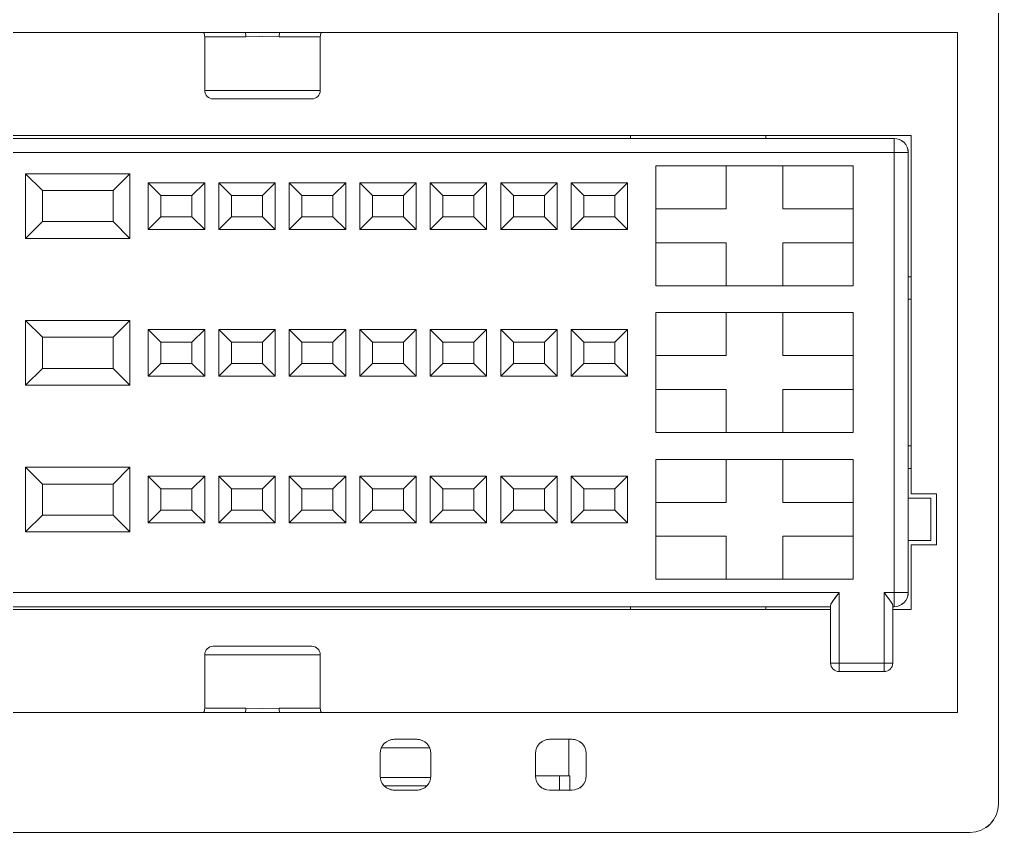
# Model space of a CAD drawing. Header units: inches. Extents: x 47316 to 59086, y 3141 to 11743.
# Drawn here: x 50653.23 to 50687.94, y 8606.37 to 8635.19 of the extents above; entities that cross this region are included whole.
import ezdxf

# ---------------------------------------------------------------- set-up
doc = ezdxf.new("R2010")
doc.units = ezdxf.units.IN
doc.header["$MEASUREMENT"] = 0

msp = doc.modelspace()

# ---------------------------------------------------------------- linework, layer by layer
at = {"color": 0, "lineweight": 13}
for p, q in [((50687.945, 8637.972), (50687.945, 8607.372)), ((50687.945, 8637.972), (50687.945, 8607.372)), ((50686.495, 8634.722), (50634.095, 8634.722)), ((50634.095, 8634.722), (50686.495, 8634.722)), ((50686.495, 8634.722), (50686.495, 8610.622)), ((50686.495, 8610.622), (50686.495, 8634.722)), ((50686.495, 8634.722), (50686.495, 8610.622)), ((50661.845, 8634.581), (50661.253, 8634.572)), ((50661.253, 8634.572), (50661.723, 8634.58)), ((50661.723, 8634.58), (50662.436, 8634.572)), ((50662.436, 8634.572), (50661.845, 8634.581)), ((50684.845, 8631.072), (50635.745, 8631.072)), ((50635.745, 8631.072), (50684.845, 8631.072)), ((50636.345, 8630.972), (50684.245, 8630.972)), ((50636.345, 8630.972), (50684.245, 8630.972)), ((50674.895, 8630.972), (50645.695, 8630.972)), ((50684.245, 8630.472), (50636.345, 8630.472)), ((50684.245, 8630.472), (50636.345, 8630.472)), ((50636.345, 8614.872), (50682.295, 8614.872)), ((50636.345, 8614.872), (50682.295, 8614.872)), ((50682.295, 8614.872), (50682.067, 8614.566)), ((50682.171, 8614.711), (50682.295, 8614.872)), ((50683.895, 8614.872), (50684.051, 8614.667)), ((50684.087, 8614.618), (50683.895, 8614.872)), ((50682.006, 8614.459), (50681.995, 8614.414)), ((50682.001, 8614.446), (50682.038, 8614.521)), ((50682.067, 8614.566), (50682.006, 8614.459)), ((50682.038, 8614.521), (50682.171, 8614.711)), ((50684.051, 8614.667), (50684.122, 8614.567)), ((50684.151, 8614.521), (50684.087, 8614.618)), ((50684.122, 8614.567), (50684.183, 8614.459)), ((50684.188, 8614.446), (50684.151, 8614.521)), ((50684.183, 8614.459), (50684.195, 8614.414)), ((50681.995, 8614.272), (50635.745, 8614.272)), ((50635.745, 8614.272), (50681.995, 8614.272)), ((50681.995, 8614.372), (50636.345, 8614.372)), ((50681.995, 8614.372), (50636.345, 8614.372)), ((50674.895, 8614.272), (50645.695, 8614.272)), ((50681.995, 8614.414), (50682.001, 8614.446)), ((50684.195, 8614.414), (50684.188, 8614.446)), ((50661.253, 8610.772), (50661.845, 8610.764)), ((50661.846, 8610.764), (50661.253, 8610.772)), ((50661.845, 8610.764), (50662.436, 8610.772)), ((50662.436, 8610.772), (50661.846, 8610.764)), ((50634.095, 8610.622), (50686.495, 8610.622)), ((50686.495, 8610.622), (50634.095, 8610.622)), ((50686.495, 8610.622), (50634.095, 8610.622)), ((50686.945, 8606.372), (50633.645, 8606.372)), ((50686.945, 8606.372), (50633.645, 8606.372))]:
    msp.add_line(p, q, dxfattribs=at)
at = {"color": 0, "lineweight": 13, "ltscale": 0.036459}
for p, q in [((50659.795, 8634.572), (50661.253, 8634.572)), ((50661.253, 8634.572), (50659.795, 8634.572)), ((50661.253, 8610.772), (50659.795, 8610.772)), ((50659.795, 8610.772), (50661.253, 8610.772))]:
    msp.add_line(p, q, dxfattribs=at)
at = {"color": 0, "lineweight": 13, "ltscale": 0.0475}
for p, q in [((50659.795, 8632.672), (50659.795, 8634.572)), ((50659.795, 8634.572), (50659.795, 8632.672)), ((50663.895, 8634.572), (50663.895, 8632.672)), ((50663.895, 8632.672), (50663.895, 8634.572)), ((50659.795, 8610.772), (50659.795, 8612.672)), ((50659.795, 8612.672), (50659.795, 8610.772)), ((50663.895, 8612.672), (50663.895, 8610.772)), ((50663.895, 8610.772), (50663.895, 8612.672))]:
    msp.add_line(p, q, dxfattribs=at)
at = {"color": 0, "lineweight": 13, "ltscale": 0.036458}
for p, q in [((50662.436, 8634.572), (50663.895, 8634.572)), ((50663.895, 8634.572), (50662.436, 8634.572)), ((50663.895, 8610.772), (50662.436, 8610.772)), ((50662.436, 8610.772), (50663.895, 8610.772))]:
    msp.add_line(p, q, dxfattribs=at)
at = {"color": 0, "lineweight": 13, "ltscale": 0.102499}
for p, q in [((50659.795, 8632.672), (50663.895, 8632.672)), ((50659.795, 8632.672), (50663.895, 8632.672)), ((50663.895, 8612.672), (50659.795, 8612.672)), ((50663.895, 8612.672), (50659.795, 8612.672))]:
    msp.add_line(p, q, dxfattribs=at)
at = {"color": 0, "lineweight": 13, "ltscale": 0.0875}
for p, q in [((50663.595, 8632.372), (50660.095, 8632.372)), ((50663.595, 8632.372), (50660.095, 8632.372)), ((50660.095, 8612.972), (50663.595, 8612.972)), ((50663.595, 8612.972), (50660.095, 8612.972)), ((50663.595, 8612.972), (50660.095, 8612.972))]:
    msp.add_line(p, q, dxfattribs=at)
at = {"color": 0, "lineweight": 13, "ltscale": 0.0025}
for p, q in [((50674.895, 8630.972), (50674.895, 8631.072)), ((50674.895, 8631.072), (50674.895, 8630.972)), ((50674.895, 8630.972), (50674.895, 8631.072)), ((50679.695, 8630.972), (50679.695, 8631.072)), ((50679.695, 8631.072), (50679.695, 8630.972)), ((50674.895, 8614.372), (50674.895, 8614.272)), ((50674.895, 8614.272), (50674.895, 8614.372)), ((50674.895, 8614.272), (50674.895, 8614.372)), ((50679.695, 8614.272), (50679.695, 8614.372)), ((50679.695, 8614.372), (50679.695, 8614.272))]:
    msp.add_line(p, q, dxfattribs=at)
at = {"color": 0, "lineweight": 13, "ltscale": 0.120001}
for p, q in [((50679.695, 8630.972), (50674.895, 8630.972)), ((50679.695, 8614.272), (50674.895, 8614.272))]:
    msp.add_line(p, q, dxfattribs=at)
at = {"color": 0, "lineweight": 13, "ltscale": 0.11375}
msp.add_line((50684.245, 8630.972), (50679.695, 8630.972), dxfattribs=at)
at = {"color": 0, "lineweight": 13, "ltscale": 0.0125}
for p, q in [((50684.245, 8630.472), (50684.245, 8630.972)), ((50684.245, 8630.472), (50684.245, 8630.972)), ((50684.745, 8630.472), (50684.245, 8630.472)), ((50684.745, 8630.472), (50684.245, 8630.472)), ((50684.245, 8614.872), (50684.745, 8614.872)), ((50684.245, 8614.372), (50684.245, 8614.872)), ((50684.245, 8614.372), (50684.245, 8614.872)), ((50684.245, 8614.872), (50684.745, 8614.872)), ((50672.376, 8607.872), (50672.376, 8608.372)), ((50672.74, 8607.872), (50672.74, 8608.372))]:
    msp.add_line(p, q, dxfattribs=at)
at = {"color": 0, "lineweight": 13, "ltscale": 0.125}
msp.add_line((50684.845, 8631.072), (50684.845, 8626.072), dxfattribs=at)
at = {"color": 0, "lineweight": 13, "ltscale": 0.3175}
for p, q in [((50684.845, 8631.072), (50684.845, 8618.372)), ((50684.845, 8618.372), (50684.845, 8631.072))]:
    msp.add_line(p, q, dxfattribs=at)
at = {"color": 0, "lineweight": 13, "ltscale": 0.389999}
for p, q in [((50684.245, 8614.872), (50684.245, 8630.472)), ((50684.245, 8614.872), (50684.245, 8630.472)), ((50684.745, 8630.472), (50684.745, 8614.872)), ((50684.745, 8630.472), (50684.745, 8614.872))]:
    msp.add_line(p, q, dxfattribs=at)
at = {"color": 0, "lineweight": 13, "ltscale": 0.0575}
for p, q in [((50653.445, 8627.422), (50653.445, 8629.722)), ((50653.445, 8629.722), (50653.445, 8627.422)), ((50657.145, 8629.722), (50657.145, 8627.422)), ((50657.145, 8627.422), (50657.145, 8629.722)), ((50653.445, 8622.222), (50653.445, 8624.522)), ((50653.445, 8624.522), (50653.445, 8622.222)), ((50657.145, 8624.522), (50657.145, 8622.222)), ((50657.145, 8622.222), (50657.145, 8624.522)), ((50653.445, 8617.022), (50653.445, 8619.322)), ((50653.445, 8619.322), (50653.445, 8617.022)), ((50657.145, 8619.322), (50657.145, 8617.022)), ((50657.145, 8617.022), (50657.145, 8619.322)), ((50684.845, 8616.572), (50684.845, 8614.272)), ((50684.845, 8616.572), (50684.845, 8614.272)), ((50684.845, 8614.272), (50684.845, 8616.572)), ((50681.995, 8614.272), (50679.695, 8614.272))]:
    msp.add_line(p, q, dxfattribs=at)
at = {"color": 0, "lineweight": 13, "ltscale": 0.092499}
for p, q in [((50653.445, 8629.722), (50657.145, 8629.722)), ((50657.145, 8629.722), (50653.445, 8629.722)), ((50657.145, 8627.422), (50653.445, 8627.422)), ((50653.445, 8627.422), (50657.145, 8627.422)), ((50653.445, 8624.522), (50657.145, 8624.522)), ((50657.145, 8624.522), (50653.445, 8624.522)), ((50657.145, 8622.222), (50653.445, 8622.222)), ((50653.445, 8622.222), (50657.145, 8622.222)), ((50653.445, 8619.322), (50657.145, 8619.322)), ((50657.145, 8619.322), (50653.445, 8619.322)), ((50657.145, 8617.022), (50653.445, 8617.022)), ((50653.445, 8617.022), (50657.145, 8617.022))]:
    msp.add_line(p, q, dxfattribs=at)
at = {"color": 0, "lineweight": 13, "ltscale": 0.021212}
for p, q in [((50654.045, 8629.122), (50653.445, 8629.722)), ((50653.445, 8629.722), (50654.045, 8629.122)), ((50656.545, 8629.122), (50657.145, 8629.722)), ((50657.145, 8629.722), (50656.545, 8629.122))]:
    msp.add_line(p, q, dxfattribs=at)
at = {"color": 0, "lineweight": 13, "ltscale": 0.10625}
for p, q in [((50675.795, 8625.747), (50675.795, 8629.997)), ((50675.795, 8625.747), (50675.795, 8629.997)), ((50682.795, 8629.997), (50682.795, 8625.747)), ((50682.795, 8629.997), (50682.795, 8625.747)), ((50675.795, 8620.547), (50675.795, 8624.797)), ((50675.795, 8620.547), (50675.795, 8624.797)), ((50682.795, 8624.797), (50682.795, 8620.547)), ((50682.795, 8624.797), (50682.795, 8620.547)), ((50675.795, 8615.347), (50675.795, 8619.597)), ((50675.795, 8615.347), (50675.795, 8619.597)), ((50682.795, 8619.597), (50682.795, 8615.347)), ((50682.795, 8619.597), (50682.795, 8615.347))]:
    msp.add_line(p, q, dxfattribs=at)
at = {"color": 0, "lineweight": 13, "ltscale": 0.0625}
for p, q in [((50675.795, 8629.997), (50678.295, 8629.997)), ((50678.295, 8629.997), (50675.795, 8629.997)), ((50680.295, 8629.997), (50682.795, 8629.997)), ((50682.795, 8629.997), (50680.295, 8629.997)), ((50654.045, 8629.122), (50656.545, 8629.122)), ((50654.045, 8629.122), (50656.545, 8629.122)), ((50675.795, 8628.472), (50678.295, 8628.472)), ((50675.795, 8628.472), (50678.295, 8628.472)), ((50680.295, 8628.472), (50682.795, 8628.472)), ((50680.295, 8628.472), (50682.795, 8628.472)), ((50656.545, 8628.022), (50654.045, 8628.022)), ((50656.545, 8628.022), (50654.045, 8628.022)), ((50654.045, 8628.022), (50656.545, 8628.022)), ((50678.295, 8627.272), (50675.795, 8627.272)), ((50675.795, 8627.272), (50678.295, 8627.272)), ((50678.295, 8627.272), (50675.795, 8627.272)), ((50682.795, 8627.272), (50680.295, 8627.272)), ((50682.795, 8627.272), (50680.295, 8627.272)), ((50680.295, 8627.272), (50682.795, 8627.272)), ((50678.295, 8625.747), (50675.795, 8625.747)), ((50675.795, 8625.747), (50678.295, 8625.747)), ((50682.795, 8625.747), (50680.295, 8625.747)), ((50680.295, 8625.747), (50682.795, 8625.747)), ((50675.795, 8624.797), (50678.295, 8624.797)), ((50678.295, 8624.797), (50675.795, 8624.797)), ((50680.295, 8624.797), (50682.795, 8624.797)), ((50682.795, 8624.797), (50680.295, 8624.797)), ((50654.045, 8623.922), (50656.545, 8623.922)), ((50654.045, 8623.922), (50656.545, 8623.922)), ((50675.795, 8623.272), (50678.295, 8623.272)), ((50675.795, 8623.272), (50678.295, 8623.272)), ((50680.295, 8623.272), (50682.795, 8623.272)), ((50680.295, 8623.272), (50682.795, 8623.272)), ((50656.545, 8622.822), (50654.045, 8622.822)), ((50656.545, 8622.822), (50654.045, 8622.822)), ((50654.045, 8622.822), (50656.545, 8622.822)), ((50678.295, 8622.072), (50675.795, 8622.072)), ((50675.795, 8622.072), (50678.295, 8622.072)), ((50678.295, 8622.072), (50675.795, 8622.072)), ((50682.795, 8622.072), (50680.295, 8622.072)), ((50682.795, 8622.072), (50680.295, 8622.072)), ((50680.295, 8622.072), (50682.795, 8622.072)), ((50678.295, 8620.547), (50675.795, 8620.547)), ((50675.795, 8620.547), (50678.295, 8620.547)), ((50682.795, 8620.547), (50680.295, 8620.547)), ((50680.295, 8620.547), (50682.795, 8620.547)), ((50675.795, 8619.597), (50678.295, 8619.597)), ((50678.295, 8619.597), (50675.795, 8619.597)), ((50680.295, 8619.597), (50682.795, 8619.597)), ((50682.795, 8619.597), (50680.295, 8619.597)), ((50654.045, 8618.722), (50656.545, 8618.722)), ((50654.045, 8618.722), (50656.545, 8618.722)), ((50675.795, 8618.072), (50678.295, 8618.072)), ((50675.795, 8618.072), (50678.295, 8618.072)), ((50680.295, 8618.072), (50682.795, 8618.072)), ((50680.295, 8618.072), (50682.795, 8618.072)), ((50656.545, 8617.622), (50654.045, 8617.622)), ((50656.545, 8617.622), (50654.045, 8617.622)), ((50654.045, 8617.622), (50656.545, 8617.622)), ((50678.295, 8616.872), (50675.795, 8616.872)), ((50678.295, 8616.872), (50675.795, 8616.872)), ((50675.795, 8616.872), (50678.295, 8616.872)), ((50682.795, 8616.872), (50680.295, 8616.872)), ((50680.295, 8616.872), (50682.795, 8616.872)), ((50682.795, 8616.872), (50680.295, 8616.872)), ((50678.295, 8615.347), (50675.795, 8615.347)), ((50675.795, 8615.347), (50678.295, 8615.347)), ((50682.795, 8615.347), (50680.295, 8615.347)), ((50680.295, 8615.347), (50682.795, 8615.347)), ((50682.295, 8614.872), (50682.295, 8612.372)), ((50682.295, 8614.872), (50682.295, 8612.372)), ((50683.895, 8612.372), (50683.895, 8614.872)), ((50683.895, 8612.372), (50683.895, 8614.872))]:
    msp.add_line(p, q, dxfattribs=at)
at = {"color": 0, "lineweight": 13, "ltscale": 0.05}
for p, q in [((50678.295, 8629.997), (50680.295, 8629.997)), ((50678.295, 8629.997), (50680.295, 8629.997)), ((50657.795, 8629.397), (50659.795, 8629.397)), ((50659.795, 8629.397), (50657.795, 8629.397)), ((50660.295, 8629.397), (50662.295, 8629.397)), ((50662.295, 8629.397), (50660.295, 8629.397)), ((50662.795, 8629.397), (50664.795, 8629.397)), ((50664.795, 8629.397), (50662.795, 8629.397)), ((50665.295, 8629.397), (50667.295, 8629.397)), ((50667.295, 8629.397), (50665.295, 8629.397)), ((50667.795, 8629.397), (50669.795, 8629.397)), ((50669.795, 8629.397), (50667.795, 8629.397)), ((50670.295, 8629.397), (50672.295, 8629.397)), ((50672.295, 8629.397), (50670.295, 8629.397)), ((50672.795, 8629.397), (50674.795, 8629.397)), ((50674.795, 8629.397), (50672.795, 8629.397)), ((50659.795, 8627.747), (50657.795, 8627.747)), ((50657.795, 8627.747), (50659.795, 8627.747)), ((50662.295, 8627.747), (50660.295, 8627.747)), ((50660.295, 8627.747), (50662.295, 8627.747)), ((50664.795, 8627.747), (50662.795, 8627.747)), ((50662.795, 8627.747), (50664.795, 8627.747)), ((50667.295, 8627.747), (50665.295, 8627.747)), ((50665.295, 8627.747), (50667.295, 8627.747)), ((50669.795, 8627.747), (50667.795, 8627.747)), ((50667.795, 8627.747), (50669.795, 8627.747)), ((50672.295, 8627.747), (50670.295, 8627.747)), ((50670.295, 8627.747), (50672.295, 8627.747)), ((50674.795, 8627.747), (50672.795, 8627.747)), ((50672.795, 8627.747), (50674.795, 8627.747)), ((50680.295, 8625.747), (50678.295, 8625.747)), ((50680.295, 8625.747), (50678.295, 8625.747)), ((50678.295, 8625.747), (50680.295, 8625.747)), ((50678.295, 8624.797), (50680.295, 8624.797)), ((50678.295, 8624.797), (50680.295, 8624.797)), ((50657.795, 8624.197), (50659.795, 8624.197)), ((50659.795, 8624.197), (50657.795, 8624.197)), ((50660.295, 8624.197), (50662.295, 8624.197)), ((50662.295, 8624.197), (50660.295, 8624.197)), ((50662.795, 8624.197), (50664.795, 8624.197)), ((50664.795, 8624.197), (50662.795, 8624.197)), ((50665.295, 8624.197), (50667.295, 8624.197)), ((50667.295, 8624.197), (50665.295, 8624.197)), ((50667.795, 8624.197), (50669.795, 8624.197)), ((50669.795, 8624.197), (50667.795, 8624.197)), ((50670.295, 8624.197), (50672.295, 8624.197)), ((50672.295, 8624.197), (50670.295, 8624.197)), ((50672.795, 8624.197), (50674.795, 8624.197)), ((50674.795, 8624.197), (50672.795, 8624.197)), ((50659.795, 8622.547), (50657.795, 8622.547)), ((50657.795, 8622.547), (50659.795, 8622.547)), ((50662.295, 8622.547), (50660.295, 8622.547)), ((50660.295, 8622.547), (50662.295, 8622.547)), ((50664.795, 8622.547), (50662.795, 8622.547)), ((50662.795, 8622.547), (50664.795, 8622.547)), ((50667.295, 8622.547), (50665.295, 8622.547)), ((50665.295, 8622.547), (50667.295, 8622.547)), ((50669.795, 8622.547), (50667.795, 8622.547)), ((50667.795, 8622.547), (50669.795, 8622.547)), ((50672.295, 8622.547), (50670.295, 8622.547)), ((50670.295, 8622.547), (50672.295, 8622.547)), ((50674.795, 8622.547), (50672.795, 8622.547)), ((50672.795, 8622.547), (50674.795, 8622.547)), ((50680.295, 8620.547), (50678.295, 8620.547)), ((50680.295, 8620.547), (50678.295, 8620.547)), ((50678.295, 8620.547), (50680.295, 8620.547)), ((50678.295, 8619.597), (50680.295, 8619.597)), ((50678.295, 8619.597), (50680.295, 8619.597)), ((50657.795, 8618.997), (50659.795, 8618.997)), ((50659.795, 8618.997), (50657.795, 8618.997)), ((50660.295, 8618.997), (50662.295, 8618.997)), ((50662.295, 8618.997), (50660.295, 8618.997)), ((50662.795, 8618.997), (50664.795, 8618.997)), ((50664.795, 8618.997), (50662.795, 8618.997)), ((50665.295, 8618.997), (50667.295, 8618.997)), ((50667.295, 8618.997), (50665.295, 8618.997)), ((50667.795, 8618.997), (50669.795, 8618.997)), ((50669.795, 8618.997), (50667.795, 8618.997)), ((50670.295, 8618.997), (50672.295, 8618.997)), ((50672.295, 8618.997), (50670.295, 8618.997)), ((50672.795, 8618.997), (50674.795, 8618.997)), ((50674.795, 8618.997), (50672.795, 8618.997)), ((50659.795, 8617.347), (50657.795, 8617.347)), ((50657.795, 8617.347), (50659.795, 8617.347)), ((50662.295, 8617.347), (50660.295, 8617.347)), ((50660.295, 8617.347), (50662.295, 8617.347)), ((50664.795, 8617.347), (50662.795, 8617.347)), ((50662.795, 8617.347), (50664.795, 8617.347)), ((50667.295, 8617.347), (50665.295, 8617.347)), ((50665.295, 8617.347), (50667.295, 8617.347)), ((50669.795, 8617.347), (50667.795, 8617.347)), ((50667.795, 8617.347), (50669.795, 8617.347)), ((50672.295, 8617.347), (50670.295, 8617.347)), ((50670.295, 8617.347), (50672.295, 8617.347)), ((50674.795, 8617.347), (50672.795, 8617.347)), ((50672.795, 8617.347), (50674.795, 8617.347)), ((50680.295, 8615.347), (50678.295, 8615.347)), ((50680.295, 8615.347), (50678.295, 8615.347)), ((50678.295, 8615.347), (50680.295, 8615.347)), ((50681.995, 8614.372), (50681.995, 8612.372))]:
    msp.add_line(p, q, dxfattribs=at)
at = {"color": 0, "lineweight": 13, "ltscale": 0.038126}
for p, q in [((50678.295, 8628.472), (50678.295, 8629.997)), ((50678.295, 8628.472), (50678.295, 8629.997)), ((50680.295, 8629.997), (50680.295, 8628.472)), ((50680.295, 8629.997), (50680.295, 8628.472)), ((50680.295, 8628.472), (50680.295, 8629.997)), ((50682.795, 8628.472), (50682.795, 8629.997)), ((50678.295, 8615.347), (50678.295, 8616.872)), ((50678.295, 8615.347), (50678.295, 8616.872)), ((50680.295, 8616.872), (50680.295, 8615.347)), ((50680.295, 8616.872), (50680.295, 8615.347)), ((50680.295, 8615.347), (50680.295, 8616.872)), ((50682.795, 8615.347), (50682.795, 8616.872))]:
    msp.add_line(p, q, dxfattribs=at)
at = {"color": 0, "lineweight": 13, "ltscale": 0.04125}
for p, q in [((50657.795, 8627.747), (50657.795, 8629.397)), ((50657.795, 8629.397), (50657.795, 8627.747)), ((50659.795, 8629.397), (50659.795, 8627.747)), ((50659.795, 8627.747), (50659.795, 8629.397)), ((50660.295, 8627.747), (50660.295, 8629.397)), ((50660.295, 8629.397), (50660.295, 8627.747)), ((50662.295, 8629.397), (50662.295, 8627.747)), ((50662.295, 8627.747), (50662.295, 8629.397)), ((50662.795, 8627.747), (50662.795, 8629.397)), ((50662.795, 8629.397), (50662.795, 8627.747)), ((50664.795, 8629.397), (50664.795, 8627.747)), ((50664.795, 8627.747), (50664.795, 8629.397)), ((50665.295, 8627.747), (50665.295, 8629.397)), ((50665.295, 8629.397), (50665.295, 8627.747)), ((50667.295, 8629.397), (50667.295, 8627.747)), ((50667.295, 8627.747), (50667.295, 8629.397)), ((50667.795, 8627.747), (50667.795, 8629.397)), ((50667.795, 8629.397), (50667.795, 8627.747)), ((50669.795, 8629.397), (50669.795, 8627.747)), ((50669.795, 8627.747), (50669.795, 8629.397)), ((50670.295, 8627.747), (50670.295, 8629.397)), ((50670.295, 8629.397), (50670.295, 8627.747)), ((50672.295, 8629.397), (50672.295, 8627.747)), ((50672.295, 8627.747), (50672.295, 8629.397)), ((50672.795, 8627.747), (50672.795, 8629.397)), ((50672.795, 8629.397), (50672.795, 8627.747)), ((50674.795, 8629.397), (50674.795, 8627.747)), ((50674.795, 8627.747), (50674.795, 8629.397)), ((50657.795, 8622.547), (50657.795, 8624.197)), ((50657.795, 8624.197), (50657.795, 8622.547)), ((50659.795, 8624.197), (50659.795, 8622.547)), ((50659.795, 8622.547), (50659.795, 8624.197)), ((50660.295, 8622.547), (50660.295, 8624.197)), ((50660.295, 8624.197), (50660.295, 8622.547)), ((50662.295, 8624.197), (50662.295, 8622.547)), ((50662.295, 8622.547), (50662.295, 8624.197)), ((50662.795, 8622.547), (50662.795, 8624.197)), ((50662.795, 8624.197), (50662.795, 8622.547)), ((50664.795, 8624.197), (50664.795, 8622.547)), ((50664.795, 8622.547), (50664.795, 8624.197)), ((50665.295, 8622.547), (50665.295, 8624.197)), ((50665.295, 8624.197), (50665.295, 8622.547)), ((50667.295, 8624.197), (50667.295, 8622.547)), ((50667.295, 8622.547), (50667.295, 8624.197)), ((50667.795, 8622.547), (50667.795, 8624.197)), ((50667.795, 8624.197), (50667.795, 8622.547)), ((50669.795, 8624.197), (50669.795, 8622.547)), ((50669.795, 8622.547), (50669.795, 8624.197)), ((50670.295, 8622.547), (50670.295, 8624.197)), ((50670.295, 8624.197), (50670.295, 8622.547)), ((50672.295, 8624.197), (50672.295, 8622.547)), ((50672.295, 8622.547), (50672.295, 8624.197)), ((50672.795, 8622.547), (50672.795, 8624.197)), ((50672.795, 8624.197), (50672.795, 8622.547)), ((50674.795, 8624.197), (50674.795, 8622.547)), ((50674.795, 8622.547), (50674.795, 8624.197))]:
    msp.add_line(p, q, dxfattribs=at)
at = {"color": 0, "lineweight": 13, "ltscale": 0.01591}
for p, q in [((50657.795, 8629.397), (50658.245, 8628.947)), ((50658.245, 8628.947), (50657.795, 8629.397)), ((50659.345, 8628.947), (50659.795, 8629.397)), ((50659.795, 8629.397), (50659.345, 8628.947)), ((50660.295, 8629.397), (50660.745, 8628.947)), ((50660.745, 8628.947), (50660.295, 8629.397)), ((50661.845, 8628.947), (50662.295, 8629.397)), ((50662.295, 8629.397), (50661.845, 8628.947)), ((50662.795, 8629.397), (50663.245, 8628.947)), ((50663.245, 8628.947), (50662.795, 8629.397)), ((50664.345, 8628.947), (50664.795, 8629.397)), ((50664.795, 8629.397), (50664.345, 8628.947)), ((50665.295, 8629.397), (50665.745, 8628.947)), ((50665.745, 8628.947), (50665.295, 8629.397)), ((50666.845, 8628.947), (50667.295, 8629.397)), ((50667.295, 8629.397), (50666.845, 8628.947)), ((50667.795, 8629.397), (50668.245, 8628.947)), ((50668.245, 8628.947), (50667.795, 8629.397)), ((50669.345, 8628.947), (50669.795, 8629.397)), ((50669.795, 8629.397), (50669.345, 8628.947)), ((50670.295, 8629.397), (50670.745, 8628.947)), ((50670.745, 8628.947), (50670.295, 8629.397)), ((50671.845, 8628.947), (50672.295, 8629.397)), ((50672.295, 8629.397), (50671.845, 8628.947)), ((50672.795, 8629.397), (50673.245, 8628.947)), ((50673.245, 8628.947), (50672.795, 8629.397)), ((50674.345, 8628.947), (50674.795, 8629.397)), ((50674.795, 8629.397), (50674.345, 8628.947)), ((50658.245, 8628.197), (50657.795, 8627.747)), ((50657.795, 8627.747), (50658.245, 8628.197)), ((50659.345, 8628.197), (50659.795, 8627.747)), ((50659.795, 8627.747), (50659.345, 8628.197)), ((50660.745, 8628.197), (50660.295, 8627.747)), ((50660.295, 8627.747), (50660.745, 8628.197)), ((50661.845, 8628.197), (50662.295, 8627.747)), ((50662.295, 8627.747), (50661.845, 8628.197)), ((50663.245, 8628.197), (50662.795, 8627.747)), ((50662.795, 8627.747), (50663.245, 8628.197)), ((50664.345, 8628.197), (50664.795, 8627.747)), ((50664.795, 8627.747), (50664.345, 8628.197)), ((50665.745, 8628.197), (50665.295, 8627.747)), ((50665.295, 8627.747), (50665.745, 8628.197)), ((50666.845, 8628.197), (50667.295, 8627.747)), ((50667.295, 8627.747), (50666.845, 8628.197)), ((50668.245, 8628.197), (50667.795, 8627.747)), ((50667.795, 8627.747), (50668.245, 8628.197)), ((50669.345, 8628.197), (50669.795, 8627.747)), ((50669.795, 8627.747), (50669.345, 8628.197)), ((50670.745, 8628.197), (50670.295, 8627.747)), ((50670.295, 8627.747), (50670.745, 8628.197)), ((50671.845, 8628.197), (50672.295, 8627.747)), ((50672.295, 8627.747), (50671.845, 8628.197)), ((50673.245, 8628.197), (50672.795, 8627.747)), ((50672.795, 8627.747), (50673.245, 8628.197)), ((50674.345, 8628.197), (50674.795, 8627.747)), ((50674.795, 8627.747), (50674.345, 8628.197)), ((50657.795, 8624.197), (50658.245, 8623.747)), ((50658.245, 8623.747), (50657.795, 8624.197)), ((50659.345, 8623.747), (50659.795, 8624.197)), ((50659.795, 8624.197), (50659.345, 8623.747)), ((50660.295, 8624.197), (50660.745, 8623.747)), ((50660.745, 8623.747), (50660.295, 8624.197)), ((50661.845, 8623.747), (50662.295, 8624.197)), ((50662.295, 8624.197), (50661.845, 8623.747)), ((50662.795, 8624.197), (50663.245, 8623.747)), ((50663.245, 8623.747), (50662.795, 8624.197)), ((50664.345, 8623.747), (50664.795, 8624.197)), ((50664.795, 8624.197), (50664.345, 8623.747)), ((50665.295, 8624.197), (50665.745, 8623.747)), ((50665.745, 8623.747), (50665.295, 8624.197)), ((50666.845, 8623.747), (50667.295, 8624.197)), ((50667.295, 8624.197), (50666.845, 8623.747)), ((50667.795, 8624.197), (50668.245, 8623.747)), ((50668.245, 8623.747), (50667.795, 8624.197)), ((50669.345, 8623.747), (50669.795, 8624.197)), ((50669.795, 8624.197), (50669.345, 8623.747)), ((50670.295, 8624.197), (50670.745, 8623.747)), ((50670.745, 8623.747), (50670.295, 8624.197)), ((50671.845, 8623.747), (50672.295, 8624.197)), ((50672.295, 8624.197), (50671.845, 8623.747)), ((50672.795, 8624.197), (50673.245, 8623.747)), ((50673.245, 8623.747), (50672.795, 8624.197)), ((50674.345, 8623.747), (50674.795, 8624.197)), ((50674.795, 8624.197), (50674.345, 8623.747)), ((50658.245, 8622.997), (50657.795, 8622.547)), ((50657.795, 8622.547), (50658.245, 8622.997)), ((50659.345, 8622.997), (50659.795, 8622.547)), ((50659.795, 8622.547), (50659.345, 8622.997)), ((50660.745, 8622.997), (50660.295, 8622.547)), ((50660.295, 8622.547), (50660.745, 8622.997)), ((50661.845, 8622.997), (50662.295, 8622.547)), ((50662.295, 8622.547), (50661.845, 8622.997)), ((50663.245, 8622.997), (50662.795, 8622.547)), ((50662.795, 8622.547), (50663.245, 8622.997)), ((50664.345, 8622.997), (50664.795, 8622.547)), ((50664.795, 8622.547), (50664.345, 8622.997)), ((50665.745, 8622.997), (50665.295, 8622.547)), ((50665.295, 8622.547), (50665.745, 8622.997)), ((50666.845, 8622.997), (50667.295, 8622.547)), ((50667.295, 8622.547), (50666.845, 8622.997)), ((50668.245, 8622.997), (50667.795, 8622.547)), ((50667.795, 8622.547), (50668.245, 8622.997)), ((50669.345, 8622.997), (50669.795, 8622.547)), ((50669.795, 8622.547), (50669.345, 8622.997)), ((50670.745, 8622.997), (50670.295, 8622.547)), ((50670.295, 8622.547), (50670.745, 8622.997)), ((50671.845, 8622.997), (50672.295, 8622.547)), ((50672.295, 8622.547), (50671.845, 8622.997)), ((50673.245, 8622.997), (50672.795, 8622.547)), ((50672.795, 8622.547), (50673.245, 8622.997)), ((50674.345, 8622.997), (50674.795, 8622.547)), ((50674.795, 8622.547), (50674.345, 8622.997)), ((50657.795, 8618.997), (50658.245, 8618.547)), ((50658.245, 8618.547), (50657.795, 8618.997)), ((50659.345, 8618.547), (50659.795, 8618.997)), ((50659.795, 8618.997), (50659.345, 8618.547)), ((50660.295, 8618.997), (50660.745, 8618.547)), ((50660.745, 8618.547), (50660.295, 8618.997)), ((50661.845, 8618.547), (50662.295, 8618.997)), ((50662.295, 8618.997), (50661.845, 8618.547)), ((50662.795, 8618.997), (50663.245, 8618.547)), ((50663.245, 8618.547), (50662.795, 8618.997)), ((50664.345, 8618.547), (50664.795, 8618.997)), ((50664.795, 8618.997), (50664.345, 8618.547)), ((50665.295, 8618.997), (50665.745, 8618.547)), ((50665.745, 8618.547), (50665.295, 8618.997)), ((50666.845, 8618.547), (50667.295, 8618.997)), ((50667.295, 8618.997), (50666.845, 8618.547)), ((50667.795, 8618.997), (50668.245, 8618.547)), ((50668.245, 8618.547), (50667.795, 8618.997)), ((50669.345, 8618.547), (50669.795, 8618.997)), ((50669.795, 8618.997), (50669.345, 8618.547)), ((50670.295, 8618.997), (50670.745, 8618.547)), ((50670.745, 8618.547), (50670.295, 8618.997)), ((50671.845, 8618.547), (50672.295, 8618.997)), ((50672.295, 8618.997), (50671.845, 8618.547)), ((50672.795, 8618.997), (50673.245, 8618.547)), ((50673.245, 8618.547), (50672.795, 8618.997)), ((50674.345, 8618.547), (50674.795, 8618.997)), ((50674.795, 8618.997), (50674.345, 8618.547)), ((50658.245, 8617.797), (50657.795, 8617.347)), ((50657.795, 8617.347), (50658.245, 8617.797)), ((50659.345, 8617.797), (50659.795, 8617.347)), ((50659.795, 8617.347), (50659.345, 8617.797)), ((50660.745, 8617.797), (50660.295, 8617.347)), ((50660.295, 8617.347), (50660.745, 8617.797)), ((50661.845, 8617.797), (50662.295, 8617.347)), ((50662.295, 8617.347), (50661.845, 8617.797)), ((50663.245, 8617.797), (50662.795, 8617.347)), ((50662.795, 8617.347), (50663.245, 8617.797)), ((50664.345, 8617.797), (50664.795, 8617.347)), ((50664.795, 8617.347), (50664.345, 8617.797)), ((50665.745, 8617.797), (50665.295, 8617.347)), ((50665.295, 8617.347), (50665.745, 8617.797)), ((50666.845, 8617.797), (50667.295, 8617.347)), ((50667.295, 8617.347), (50666.845, 8617.797)), ((50668.245, 8617.797), (50667.795, 8617.347)), ((50667.795, 8617.347), (50668.245, 8617.797)), ((50669.345, 8617.797), (50669.795, 8617.347)), ((50669.795, 8617.347), (50669.345, 8617.797)), ((50670.745, 8617.797), (50670.295, 8617.347)), ((50670.295, 8617.347), (50670.745, 8617.797)), ((50671.845, 8617.797), (50672.295, 8617.347)), ((50672.295, 8617.347), (50671.845, 8617.797)), ((50673.245, 8617.797), (50672.795, 8617.347)), ((50672.795, 8617.347), (50673.245, 8617.797)), ((50674.345, 8617.797), (50674.795, 8617.347)), ((50674.795, 8617.347), (50674.345, 8617.797))]:
    msp.add_line(p, q, dxfattribs=at)
at = {"color": 0, "lineweight": 13, "ltscale": 0.0275}
for p, q in [((50654.045, 8628.022), (50654.045, 8629.122)), ((50654.045, 8628.022), (50654.045, 8629.122)), ((50656.545, 8629.122), (50656.545, 8628.022)), ((50656.545, 8629.122), (50656.545, 8628.022)), ((50656.545, 8628.022), (50656.545, 8629.122)), ((50654.045, 8622.822), (50654.045, 8623.922)), ((50654.045, 8622.822), (50654.045, 8623.922)), ((50656.545, 8623.922), (50656.545, 8622.822)), ((50656.545, 8623.922), (50656.545, 8622.822)), ((50656.545, 8622.822), (50656.545, 8623.922))]:
    msp.add_line(p, q, dxfattribs=at)
at = {"color": 0, "lineweight": 13, "ltscale": 0.027499}
for p, q in [((50658.245, 8628.947), (50659.345, 8628.947)), ((50658.245, 8628.947), (50659.345, 8628.947)), ((50660.745, 8628.947), (50661.845, 8628.947)), ((50660.745, 8628.947), (50661.845, 8628.947)), ((50663.245, 8628.947), (50664.345, 8628.947)), ((50663.245, 8628.947), (50664.345, 8628.947)), ((50665.745, 8628.947), (50666.845, 8628.947)), ((50665.745, 8628.947), (50666.845, 8628.947)), ((50668.245, 8628.947), (50669.345, 8628.947)), ((50668.245, 8628.947), (50669.345, 8628.947)), ((50670.745, 8628.947), (50671.845, 8628.947)), ((50670.745, 8628.947), (50671.845, 8628.947)), ((50673.245, 8628.947), (50674.345, 8628.947)), ((50673.245, 8628.947), (50674.345, 8628.947)), ((50659.345, 8628.197), (50658.245, 8628.197)), ((50659.345, 8628.197), (50658.245, 8628.197)), ((50658.245, 8628.197), (50659.345, 8628.197)), ((50661.845, 8628.197), (50660.745, 8628.197)), ((50661.845, 8628.197), (50660.745, 8628.197)), ((50660.745, 8628.197), (50661.845, 8628.197)), ((50664.345, 8628.197), (50663.245, 8628.197)), ((50664.345, 8628.197), (50663.245, 8628.197)), ((50663.245, 8628.197), (50664.345, 8628.197)), ((50666.845, 8628.197), (50665.745, 8628.197)), ((50666.845, 8628.197), (50665.745, 8628.197)), ((50665.745, 8628.197), (50666.845, 8628.197)), ((50669.345, 8628.197), (50668.245, 8628.197)), ((50669.345, 8628.197), (50668.245, 8628.197)), ((50668.245, 8628.197), (50669.345, 8628.197)), ((50671.845, 8628.197), (50670.745, 8628.197)), ((50671.845, 8628.197), (50670.745, 8628.197)), ((50670.745, 8628.197), (50671.845, 8628.197)), ((50674.345, 8628.197), (50673.245, 8628.197)), ((50674.345, 8628.197), (50673.245, 8628.197)), ((50673.245, 8628.197), (50674.345, 8628.197)), ((50658.245, 8623.747), (50659.345, 8623.747)), ((50658.245, 8623.747), (50659.345, 8623.747)), ((50660.745, 8623.747), (50661.845, 8623.747)), ((50660.745, 8623.747), (50661.845, 8623.747)), ((50663.245, 8623.747), (50664.345, 8623.747)), ((50663.245, 8623.747), (50664.345, 8623.747)), ((50665.745, 8623.747), (50666.845, 8623.747)), ((50665.745, 8623.747), (50666.845, 8623.747)), ((50668.245, 8623.747), (50669.345, 8623.747)), ((50668.245, 8623.747), (50669.345, 8623.747)), ((50670.745, 8623.747), (50671.845, 8623.747)), ((50670.745, 8623.747), (50671.845, 8623.747)), ((50673.245, 8623.747), (50674.345, 8623.747)), ((50673.245, 8623.747), (50674.345, 8623.747)), ((50659.345, 8622.997), (50658.245, 8622.997)), ((50659.345, 8622.997), (50658.245, 8622.997)), ((50658.245, 8622.997), (50659.345, 8622.997)), ((50661.845, 8622.997), (50660.745, 8622.997)), ((50661.845, 8622.997), (50660.745, 8622.997)), ((50660.745, 8622.997), (50661.845, 8622.997)), ((50664.345, 8622.997), (50663.245, 8622.997)), ((50664.345, 8622.997), (50663.245, 8622.997)), ((50663.245, 8622.997), (50664.345, 8622.997)), ((50666.845, 8622.997), (50665.745, 8622.997)), ((50666.845, 8622.997), (50665.745, 8622.997)), ((50665.745, 8622.997), (50666.845, 8622.997)), ((50669.345, 8622.997), (50668.245, 8622.997)), ((50669.345, 8622.997), (50668.245, 8622.997)), ((50668.245, 8622.997), (50669.345, 8622.997)), ((50671.845, 8622.997), (50670.745, 8622.997)), ((50671.845, 8622.997), (50670.745, 8622.997)), ((50670.745, 8622.997), (50671.845, 8622.997)), ((50674.345, 8622.997), (50673.245, 8622.997)), ((50674.345, 8622.997), (50673.245, 8622.997)), ((50673.245, 8622.997), (50674.345, 8622.997)), ((50654.045, 8617.622), (50654.045, 8618.722)), ((50654.045, 8617.622), (50654.045, 8618.722)), ((50656.545, 8618.722), (50656.545, 8617.622)), ((50656.545, 8618.722), (50656.545, 8617.622)), ((50656.545, 8617.622), (50656.545, 8618.722)), ((50658.245, 8618.547), (50659.345, 8618.547)), ((50658.245, 8618.547), (50659.345, 8618.547)), ((50660.745, 8618.547), (50661.845, 8618.547)), ((50660.745, 8618.547), (50661.845, 8618.547)), ((50663.245, 8618.547), (50664.345, 8618.547)), ((50663.245, 8618.547), (50664.345, 8618.547)), ((50665.745, 8618.547), (50666.845, 8618.547)), ((50665.745, 8618.547), (50666.845, 8618.547)), ((50668.245, 8618.547), (50669.345, 8618.547)), ((50668.245, 8618.547), (50669.345, 8618.547)), ((50670.745, 8618.547), (50671.845, 8618.547)), ((50670.745, 8618.547), (50671.845, 8618.547)), ((50673.245, 8618.547), (50674.345, 8618.547)), ((50673.245, 8618.547), (50674.345, 8618.547)), ((50659.345, 8617.797), (50658.245, 8617.797)), ((50659.345, 8617.797), (50658.245, 8617.797)), ((50658.245, 8617.797), (50659.345, 8617.797)), ((50661.845, 8617.797), (50660.745, 8617.797)), ((50661.845, 8617.797), (50660.745, 8617.797)), ((50660.745, 8617.797), (50661.845, 8617.797)), ((50664.345, 8617.797), (50663.245, 8617.797)), ((50664.345, 8617.797), (50663.245, 8617.797)), ((50663.245, 8617.797), (50664.345, 8617.797)), ((50666.845, 8617.797), (50665.745, 8617.797)), ((50666.845, 8617.797), (50665.745, 8617.797)), ((50665.745, 8617.797), (50666.845, 8617.797)), ((50669.345, 8617.797), (50668.245, 8617.797)), ((50669.345, 8617.797), (50668.245, 8617.797)), ((50668.245, 8617.797), (50669.345, 8617.797)), ((50671.845, 8617.797), (50670.745, 8617.797)), ((50671.845, 8617.797), (50670.745, 8617.797)), ((50670.745, 8617.797), (50671.845, 8617.797)), ((50674.345, 8617.797), (50673.245, 8617.797)), ((50674.345, 8617.797), (50673.245, 8617.797)), ((50673.245, 8617.797), (50674.345, 8617.797))]:
    msp.add_line(p, q, dxfattribs=at)
at = {"color": 0, "lineweight": 13, "ltscale": 0.01875}
for p, q in [((50658.245, 8628.197), (50658.245, 8628.947)), ((50658.245, 8628.197), (50658.245, 8628.947)), ((50659.345, 8628.947), (50659.345, 8628.197)), ((50659.345, 8628.947), (50659.345, 8628.197)), ((50659.345, 8628.197), (50659.345, 8628.947)), ((50660.745, 8628.197), (50660.745, 8628.947)), ((50660.745, 8628.197), (50660.745, 8628.947)), ((50661.845, 8628.947), (50661.845, 8628.197)), ((50661.845, 8628.947), (50661.845, 8628.197)), ((50661.845, 8628.197), (50661.845, 8628.947)), ((50663.245, 8628.197), (50663.245, 8628.947)), ((50663.245, 8628.197), (50663.245, 8628.947)), ((50664.345, 8628.947), (50664.345, 8628.197)), ((50664.345, 8628.947), (50664.345, 8628.197)), ((50664.345, 8628.197), (50664.345, 8628.947)), ((50665.745, 8628.197), (50665.745, 8628.947)), ((50665.745, 8628.197), (50665.745, 8628.947)), ((50666.845, 8628.947), (50666.845, 8628.197)), ((50666.845, 8628.947), (50666.845, 8628.197)), ((50666.845, 8628.197), (50666.845, 8628.947)), ((50668.245, 8628.197), (50668.245, 8628.947)), ((50668.245, 8628.197), (50668.245, 8628.947)), ((50669.345, 8628.947), (50669.345, 8628.197)), ((50669.345, 8628.947), (50669.345, 8628.197)), ((50669.345, 8628.197), (50669.345, 8628.947)), ((50670.745, 8628.197), (50670.745, 8628.947)), ((50670.745, 8628.197), (50670.745, 8628.947)), ((50671.845, 8628.947), (50671.845, 8628.197)), ((50671.845, 8628.947), (50671.845, 8628.197)), ((50671.845, 8628.197), (50671.845, 8628.947)), ((50673.245, 8628.197), (50673.245, 8628.947)), ((50673.245, 8628.197), (50673.245, 8628.947)), ((50674.345, 8628.947), (50674.345, 8628.197)), ((50674.345, 8628.197), (50674.345, 8628.947)), ((50674.345, 8628.947), (50674.345, 8628.197)), ((50658.245, 8622.997), (50658.245, 8623.747)), ((50658.245, 8622.997), (50658.245, 8623.747)), ((50659.345, 8623.747), (50659.345, 8622.997)), ((50659.345, 8623.747), (50659.345, 8622.997)), ((50659.345, 8622.997), (50659.345, 8623.747)), ((50660.745, 8622.997), (50660.745, 8623.747)), ((50660.745, 8622.997), (50660.745, 8623.747)), ((50661.845, 8623.747), (50661.845, 8622.997)), ((50661.845, 8623.747), (50661.845, 8622.997)), ((50661.845, 8622.997), (50661.845, 8623.747)), ((50663.245, 8622.997), (50663.245, 8623.747)), ((50663.245, 8622.997), (50663.245, 8623.747)), ((50664.345, 8623.747), (50664.345, 8622.997)), ((50664.345, 8623.747), (50664.345, 8622.997)), ((50664.345, 8622.997), (50664.345, 8623.747)), ((50665.745, 8622.997), (50665.745, 8623.747)), ((50665.745, 8622.997), (50665.745, 8623.747)), ((50666.845, 8623.747), (50666.845, 8622.997)), ((50666.845, 8623.747), (50666.845, 8622.997)), ((50666.845, 8622.997), (50666.845, 8623.747)), ((50668.245, 8622.997), (50668.245, 8623.747)), ((50668.245, 8622.997), (50668.245, 8623.747)), ((50669.345, 8623.747), (50669.345, 8622.997)), ((50669.345, 8623.747), (50669.345, 8622.997)), ((50669.345, 8622.997), (50669.345, 8623.747)), ((50670.745, 8622.997), (50670.745, 8623.747)), ((50670.745, 8622.997), (50670.745, 8623.747)), ((50671.845, 8623.747), (50671.845, 8622.997)), ((50671.845, 8623.747), (50671.845, 8622.997)), ((50671.845, 8622.997), (50671.845, 8623.747)), ((50673.245, 8622.997), (50673.245, 8623.747)), ((50673.245, 8622.997), (50673.245, 8623.747)), ((50674.345, 8623.747), (50674.345, 8622.997)), ((50674.345, 8623.747), (50674.345, 8622.997)), ((50674.345, 8622.997), (50674.345, 8623.747)), ((50658.245, 8617.797), (50658.245, 8618.547)), ((50658.245, 8617.797), (50658.245, 8618.547)), ((50659.345, 8618.547), (50659.345, 8617.797)), ((50659.345, 8618.547), (50659.345, 8617.797)), ((50659.345, 8617.797), (50659.345, 8618.547)), ((50660.745, 8617.797), (50660.745, 8618.547)), ((50660.745, 8617.797), (50660.745, 8618.547)), ((50661.845, 8618.547), (50661.845, 8617.797)), ((50661.845, 8618.547), (50661.845, 8617.797)), ((50661.845, 8617.797), (50661.845, 8618.547)), ((50663.245, 8617.797), (50663.245, 8618.547)), ((50663.245, 8617.797), (50663.245, 8618.547)), ((50664.345, 8618.547), (50664.345, 8617.797)), ((50664.345, 8618.547), (50664.345, 8617.797)), ((50664.345, 8617.797), (50664.345, 8618.547)), ((50665.745, 8617.797), (50665.745, 8618.547)), ((50665.745, 8617.797), (50665.745, 8618.547)), ((50666.845, 8618.547), (50666.845, 8617.797)), ((50666.845, 8618.547), (50666.845, 8617.797)), ((50666.845, 8617.797), (50666.845, 8618.547)), ((50668.245, 8617.797), (50668.245, 8618.547)), ((50668.245, 8617.797), (50668.245, 8618.547)), ((50669.345, 8618.547), (50669.345, 8617.797)), ((50669.345, 8618.547), (50669.345, 8617.797)), ((50669.345, 8617.797), (50669.345, 8618.547)), ((50670.745, 8617.797), (50670.745, 8618.547)), ((50670.745, 8617.797), (50670.745, 8618.547)), ((50671.845, 8618.547), (50671.845, 8617.797)), ((50671.845, 8618.547), (50671.845, 8617.797)), ((50671.845, 8617.797), (50671.845, 8618.547)), ((50673.245, 8617.797), (50673.245, 8618.547)), ((50673.245, 8617.797), (50673.245, 8618.547)), ((50674.345, 8618.547), (50674.345, 8617.797)), ((50674.345, 8618.547), (50674.345, 8617.797)), ((50674.345, 8617.797), (50674.345, 8618.547))]:
    msp.add_line(p, q, dxfattribs=at)
at = {"color": 0, "lineweight": 13, "ltscale": 0.03}
for p, q in [((50682.795, 8627.272), (50682.795, 8628.472)), ((50682.795, 8622.072), (50682.795, 8623.272)), ((50682.795, 8616.872), (50682.795, 8618.072))]:
    msp.add_line(p, q, dxfattribs=at)
at = {"color": 0, "lineweight": 13, "ltscale": 0.021213}
for p, q in [((50654.045, 8628.022), (50653.445, 8627.422)), ((50653.445, 8627.422), (50654.045, 8628.022)), ((50657.145, 8627.422), (50656.545, 8628.022)), ((50656.545, 8628.022), (50657.145, 8627.422)), ((50654.045, 8623.922), (50653.445, 8624.522)), ((50653.445, 8624.522), (50654.045, 8623.922)), ((50656.545, 8623.922), (50657.145, 8624.522)), ((50657.145, 8624.522), (50656.545, 8623.922)), ((50654.045, 8622.822), (50653.445, 8622.222)), ((50653.445, 8622.222), (50654.045, 8622.822)), ((50657.145, 8622.222), (50656.545, 8622.822)), ((50656.545, 8622.822), (50657.145, 8622.222)), ((50654.045, 8618.722), (50653.445, 8619.322)), ((50653.445, 8619.322), (50654.045, 8618.722)), ((50656.545, 8618.722), (50657.145, 8619.322)), ((50657.145, 8619.322), (50656.545, 8618.722)), ((50654.045, 8617.622), (50653.445, 8617.022)), ((50653.445, 8617.022), (50654.045, 8617.622)), ((50657.145, 8617.022), (50656.545, 8617.622)), ((50656.545, 8617.622), (50657.145, 8617.022))]:
    msp.add_line(p, q, dxfattribs=at)
at = {"color": 0, "lineweight": 13, "ltscale": 0.038125}
for p, q in [((50678.295, 8625.747), (50678.295, 8627.272)), ((50678.295, 8625.747), (50678.295, 8627.272)), ((50680.295, 8627.272), (50680.295, 8625.747)), ((50680.295, 8627.272), (50680.295, 8625.747)), ((50680.295, 8625.747), (50680.295, 8627.272)), ((50682.795, 8625.747), (50682.795, 8627.272)), ((50678.295, 8623.272), (50678.295, 8624.797)), ((50678.295, 8623.272), (50678.295, 8624.797)), ((50680.295, 8624.797), (50680.295, 8623.272)), ((50680.295, 8624.797), (50680.295, 8623.272)), ((50680.295, 8623.272), (50680.295, 8624.797)), ((50682.795, 8623.272), (50682.795, 8624.797)), ((50678.295, 8620.547), (50678.295, 8622.072)), ((50678.295, 8620.547), (50678.295, 8622.072)), ((50680.295, 8622.072), (50680.295, 8620.547)), ((50680.295, 8622.072), (50680.295, 8620.547)), ((50680.295, 8620.547), (50680.295, 8622.072)), ((50682.795, 8620.547), (50682.795, 8622.072)), ((50678.295, 8618.072), (50678.295, 8619.597)), ((50678.295, 8618.072), (50678.295, 8619.597)), ((50680.295, 8619.597), (50680.295, 8618.072)), ((50680.295, 8619.597), (50680.295, 8618.072)), ((50680.295, 8618.072), (50680.295, 8619.597)), ((50682.795, 8618.072), (50682.795, 8619.597))]:
    msp.add_line(p, q, dxfattribs=at)
at = {"color": 0, "lineweight": 13, "ltscale": 0.002499}
for p, q in [((50684.845, 8626.072), (50684.745, 8626.072)), ((50684.745, 8626.072), (50684.845, 8626.072)), ((50684.745, 8625.272), (50684.845, 8625.272)), ((50684.845, 8625.272), (50684.745, 8625.272)), ((50684.845, 8625.272), (50684.745, 8625.272)), ((50684.745, 8620.072), (50684.845, 8620.072)), ((50684.745, 8620.072), (50684.845, 8620.072)), ((50684.745, 8619.272), (50684.845, 8619.272)), ((50684.745, 8619.272), (50684.845, 8619.272)), ((50684.845, 8619.272), (50684.745, 8619.272)), ((50674.895, 8614.272), (50674.795, 8614.272)), ((50674.795, 8614.272), (50674.895, 8614.272)), ((50679.795, 8614.272), (50679.695, 8614.272)), ((50679.695, 8614.272), (50679.795, 8614.272))]:
    msp.add_line(p, q, dxfattribs=at)
at = {"color": 0, "lineweight": 13, "ltscale": 0.02}
for p, q in [((50684.845, 8626.072), (50684.845, 8625.272)), ((50684.845, 8620.072), (50684.845, 8619.272)), ((50684.745, 8618.222), (50685.545, 8618.222)), ((50684.745, 8618.222), (50685.545, 8618.222)), ((50685.545, 8618.222), (50684.745, 8618.222)), ((50684.745, 8616.722), (50685.545, 8616.722)), ((50684.745, 8616.722), (50685.545, 8616.722)), ((50667.318, 8609.672), (50666.518, 8609.672)), ((50666.518, 8609.672), (50667.318, 8609.672)), ((50672.826, 8609.672), (50672.026, 8609.672)), ((50672.026, 8609.672), (50672.826, 8609.672)), ((50666.018, 8609.172), (50666.018, 8608.372)), ((50666.018, 8608.372), (50666.018, 8609.172)), ((50667.818, 8608.372), (50667.818, 8609.172)), ((50667.818, 8609.172), (50667.818, 8608.372)), ((50667.818, 8609.172), (50667.818, 8608.372)), ((50671.526, 8609.172), (50671.526, 8608.372)), ((50671.526, 8608.372), (50671.526, 8609.172)), ((50673.326, 8608.372), (50673.326, 8609.172)), ((50673.326, 8609.172), (50673.326, 8608.372)), ((50673.326, 8609.172), (50673.326, 8608.372)), ((50666.518, 8607.872), (50667.318, 8607.872)), ((50667.318, 8607.872), (50666.518, 8607.872)), ((50672.026, 8607.872), (50672.826, 8607.872)), ((50672.826, 8607.872), (50672.026, 8607.872))]:
    msp.add_line(p, q, dxfattribs=at)
at = {"color": 0, "lineweight": 13, "ltscale": 0.13}
msp.add_line((50684.845, 8620.072), (50684.845, 8625.272), dxfattribs=at)
at = {"color": 0, "lineweight": 13, "ltscale": 0.041251}
for p, q in [((50657.795, 8617.347), (50657.795, 8618.997)), ((50657.795, 8618.997), (50657.795, 8617.347)), ((50659.795, 8618.997), (50659.795, 8617.347)), ((50659.795, 8617.347), (50659.795, 8618.997)), ((50660.295, 8617.347), (50660.295, 8618.997)), ((50660.295, 8618.997), (50660.295, 8617.347)), ((50662.295, 8618.997), (50662.295, 8617.347)), ((50662.295, 8617.347), (50662.295, 8618.997)), ((50662.795, 8617.347), (50662.795, 8618.997)), ((50662.795, 8618.997), (50662.795, 8617.347)), ((50664.795, 8618.997), (50664.795, 8617.347)), ((50664.795, 8617.347), (50664.795, 8618.997)), ((50665.295, 8617.347), (50665.295, 8618.997)), ((50665.295, 8618.997), (50665.295, 8617.347)), ((50667.295, 8618.997), (50667.295, 8617.347)), ((50667.295, 8617.347), (50667.295, 8618.997)), ((50667.795, 8617.347), (50667.795, 8618.997)), ((50667.795, 8618.997), (50667.795, 8617.347)), ((50669.795, 8618.997), (50669.795, 8617.347)), ((50669.795, 8617.347), (50669.795, 8618.997)), ((50670.295, 8617.347), (50670.295, 8618.997)), ((50670.295, 8618.997), (50670.295, 8617.347)), ((50672.295, 8618.997), (50672.295, 8617.347)), ((50672.295, 8617.347), (50672.295, 8618.997)), ((50672.795, 8617.347), (50672.795, 8618.997)), ((50672.795, 8618.997), (50672.795, 8617.347)), ((50674.795, 8618.997), (50674.795, 8617.347)), ((50674.795, 8617.347), (50674.795, 8618.997))]:
    msp.add_line(p, q, dxfattribs=at)
at = {"color": 0, "lineweight": 13, "ltscale": 0.0225}
msp.add_line((50684.845, 8619.272), (50684.845, 8618.372), dxfattribs=at)
at = {"color": 0, "lineweight": 13, "ltscale": 0.022501}
for p, q in [((50685.745, 8618.372), (50684.845, 8618.372)), ((50684.845, 8618.372), (50685.745, 8618.372)), ((50685.745, 8616.572), (50684.845, 8616.572)), ((50685.745, 8616.572), (50684.845, 8616.572)), ((50684.845, 8616.572), (50685.745, 8616.572))]:
    msp.add_line(p, q, dxfattribs=at)
at = {"color": 0, "lineweight": 13, "ltscale": 0.045}
for p, q in [((50685.745, 8618.372), (50685.745, 8616.572)), ((50685.745, 8618.372), (50685.745, 8616.572)), ((50685.745, 8616.572), (50685.745, 8618.372))]:
    msp.add_line(p, q, dxfattribs=at)
at = {"color": 0, "lineweight": 13, "ltscale": 0.0375}
for p, q in [((50685.545, 8618.222), (50685.545, 8616.722)), ((50685.545, 8616.722), (50685.545, 8618.222))]:
    msp.add_line(p, q, dxfattribs=at)
at = {"color": 0, "lineweight": 13, "ltscale": 0.008751}
msp.add_line((50683.895, 8614.872), (50684.245, 8614.872), dxfattribs=at)
msp.add_line((50683.895, 8614.872), (50684.245, 8614.872), dxfattribs=at)
at = {"color": 0, "lineweight": 13, "ltscale": 0.001043}
msp.add_line((50681.995, 8614.372), (50681.995, 8614.414), dxfattribs=at)
at = {"color": 0, "lineweight": 13, "ltscale": 0.051043}
for p, q in [((50681.995, 8612.372), (50681.995, 8614.414)), ((50681.995, 8612.372), (50681.995, 8614.414)), ((50684.195, 8614.414), (50684.195, 8612.372)), ((50684.195, 8614.414), (50684.195, 8612.372))]:
    msp.add_line(p, q, dxfattribs=at)
at = {"color": 0, "lineweight": 13, "ltscale": 0.00125}
msp.add_line((50684.245, 8614.372), (50684.195, 8614.372), dxfattribs=at)
msp.add_line((50684.245, 8614.372), (50684.195, 8614.372), dxfattribs=at)
at = {"color": 0, "lineweight": 13, "ltscale": 0.016249}
for p, q in [((50684.845, 8614.272), (50684.195, 8614.272)), ((50684.845, 8614.272), (50684.195, 8614.272)), ((50684.195, 8614.272), (50684.845, 8614.272))]:
    msp.add_line(p, q, dxfattribs=at)
at = {"color": 0, "lineweight": 13, "ltscale": 0.0075}
for p, q in [((50681.995, 8612.372), (50682.295, 8612.372)), ((50681.995, 8612.372), (50682.295, 8612.372)), ((50682.295, 8612.372), (50682.295, 8612.072)), ((50682.295, 8612.372), (50682.295, 8612.072)), ((50683.895, 8612.072), (50683.895, 8612.372)), ((50683.895, 8612.072), (50683.895, 8612.372))]:
    msp.add_line(p, q, dxfattribs=at)
at = {"color": 0, "lineweight": 13, "ltscale": 0.039999}
for p, q in [((50682.295, 8612.372), (50683.895, 8612.372)), ((50682.295, 8612.372), (50683.895, 8612.372)), ((50683.895, 8612.072), (50682.295, 8612.072)), ((50683.895, 8612.072), (50682.295, 8612.072))]:
    msp.add_line(p, q, dxfattribs=at)
at = {"color": 0, "lineweight": 13, "ltscale": 0.007501}
msp.add_line((50683.895, 8612.372), (50684.195, 8612.372), dxfattribs=at)
msp.add_line((50683.895, 8612.372), (50684.195, 8612.372), dxfattribs=at)
at = {"color": 0, "lineweight": 13, "ltscale": 0.316183}
msp.add_line((50659.754, 8610.622), (50647.107, 8610.622), dxfattribs=at)
at = {"color": 0, "lineweight": 13, "ltscale": 0.238683}
msp.add_line((50673.482, 8610.622), (50663.935, 8610.622), dxfattribs=at)
at = {"color": 0, "lineweight": 13, "ltscale": 0.0325}
for p, q in [((50672.714, 8609.672), (50672.714, 8608.372)), ((50672.714, 8608.372), (50672.714, 8609.672))]:
    msp.add_line(p, q, dxfattribs=at)
at = {"color": 0, "lineweight": 13, "ltscale": 0.042909}
msp.add_line((50667.776, 8609.372), (50666.059, 8609.372), dxfattribs=at)
at = {"color": 0, "lineweight": 13, "ltscale": 0.042911}
msp.add_line((50666.06, 8609.372), (50667.776, 8609.372), dxfattribs=at)
at = {"color": 0, "lineweight": 13, "ltscale": 0.044885}
for p, q in [((50666.02, 8608.322), (50667.815, 8608.322)), ((50667.815, 8608.322), (50666.02, 8608.322))]:
    msp.add_line(p, q, dxfattribs=at)
at = {"color": 0, "lineweight": 13, "ltscale": 0.0297}
msp.add_line((50671.526, 8608.372), (50672.714, 8608.372), dxfattribs=at)
at = {"color": 0, "lineweight": 13, "ltscale": 0.021266}
for p, q in [((50672.376, 8608.372), (50671.526, 8608.372)), ((50671.526, 8608.372), (50672.376, 8608.372))]:
    msp.add_line(p, q, dxfattribs=at)
at = {"color": 0, "lineweight": 13, "ltscale": 0.012501}
msp.add_line((50672.376, 8608.372), (50672.376, 8607.872), dxfattribs=at)
at = {"color": 0, "lineweight": 13, "ltscale": 0.009105}
msp.add_line((50672.376, 8608.372), (50672.741, 8608.372), dxfattribs=at)
at = {"color": 0, "lineweight": 13, "ltscale": 0.0091}
msp.add_line((50672.74, 8608.372), (50672.376, 8608.372), dxfattribs=at)
at = {"color": 0, "lineweight": 13, "ltscale": 8.23975e-05}
msp.add_line((50672.717, 8608.372), (50672.714, 8608.372), dxfattribs=at)
at = {"color": 0, "lineweight": 13, "ltscale": 0.037848}
for p, q in [((50667.675, 8608.022), (50666.161, 8608.022)), ((50666.161, 8608.022), (50667.675, 8608.022))]:
    msp.add_line(p, q, dxfattribs=at)
at = {"color": 0, "lineweight": 13, "ltscale": 0.020316}
msp.add_line((50667.321, 8607.872), (50666.508, 8607.872), dxfattribs=at)
at = {"color": 0, "lineweight": 13, "ltscale": 0.020163}
msp.add_line((50672.829, 8607.872), (50672.022, 8607.872), dxfattribs=at)
at = {"color": 0, "lineweight": 13, "ltscale": 0.020178}
msp.add_line((50672.022, 8607.872), (50672.829, 8607.872), dxfattribs=at)
at = {"color": 0, "lineweight": 13, "ltscale": 0.019995}
msp.add_line((50672.825, 8607.872), (50672.026, 8607.872), dxfattribs=at)
at = {"color": 0, "lineweight": 13}
for centre, radius, start, end in [((50659.495, 8634.572), 0.3, 0, 30), ((50660.323, 8634.577), 0.93, 359.7406, 9.0444), ((50660.323, 8634.577), 0.93, 359.7368, 9.0543), ((50663.366, 8634.577), 0.93, 170.9557, 180.2593), ((50663.366, 8634.577), 0.93, 170.9458, 180.2631), ((50664.195, 8634.572), 0.3, 150, 180), ((50660.095, 8632.672), 0.3, 180, 270), ((50660.095, 8632.672), 0.3, 180, 270), ((50663.595, 8632.672), 0.3, 270, 0), ((50663.595, 8632.672), 0.3, 270, 0), ((50684.245, 8630.473), 0.499, 46.8594, 90.0514), ((50684.245, 8630.472), 0.5, 0, 90), ((50684.245, 8630.472), 0.5, 0, 90), ((50684.268, 8630.476), 0.477, 359.5634, 19.2465), ((50684.245, 8614.872), 0.5, 270, 0), ((50684.245, 8614.872), 0.5, 270, 360), ((50684.268, 8614.869), 0.477, 340.9999, 0.4413), ((50684.245, 8614.872), 0.499, 269.9555, 312.5314), ((50660.095, 8612.672), 0.3, 90, 180), ((50660.095, 8612.672), 0.3, 90, 180), ((50663.595, 8612.672), 0.3, 0, 90), ((50663.595, 8612.672), 0.3, 0, 90), ((50682.295, 8612.372), 0.3, 180, 270), ((50682.295, 8612.372), 0.3, 180, 270), ((50683.895, 8612.372), 0.3, 270, 0), ((50683.895, 8612.372), 0.3, 270, 0), ((50659.495, 8610.772), 0.3, 330, 360), ((50660.323, 8610.768), 0.93, 350.9456, 0.2632), ((50660.323, 8610.768), 0.93, 350.9555, 0.2594), ((50663.366, 8610.768), 0.93, 179.7368, 189.0545), ((50663.366, 8610.768), 0.93, 179.7406, 189.0446), ((50664.195, 8610.772), 0.3, 180, 210), ((50666.518, 8609.172), 0.501, 90.0728, 179.9242), ((50666.518, 8609.172), 0.5, 90, 180), ((50666.517, 8609.176), 0.496, 89.9243, 108.0305), ((50667.317, 8609.172), 0.501, 0.0758, 89.9272), ((50667.318, 8609.176), 0.496, 71.989, 90.0759), ((50667.318, 8609.172), 0.5, 0, 90), ((50672.026, 8609.172), 0.501, 90.0728, 179.9242), ((50672.026, 8609.172), 0.5, 90, 180), ((50672.025, 8609.176), 0.496, 89.9243, 108.0305), ((50672.825, 8609.172), 0.501, 0.0758, 89.9272), ((50672.826, 8609.176), 0.496, 71.989, 90.0759), ((50672.826, 8609.172), 0.5, 0, 90), ((50666.528, 8609.165), 0.513, 135.323, 161.6107), ((50667.307, 8609.165), 0.513, 18.3444, 44.6939), ((50672.036, 8609.165), 0.513, 135.323, 161.6107), ((50672.815, 8609.165), 0.513, 18.3444, 44.6939), ((50666.518, 8608.373), 0.501, 180.0758, 269.9272), ((50666.518, 8608.372), 0.5, 180, 270), ((50666.528, 8608.379), 0.513, 198.3749, 224.6935), ((50667.317, 8608.373), 0.501, 270.0728, 359.9242), ((50667.318, 8608.372), 0.5, 270, 0), ((50667.307, 8608.379), 0.513, 315.2896, 341.67), ((50672.026, 8608.373), 0.501, 180.0728, 269.9242), ((50672.026, 8608.372), 0.5, 180, 270), ((50672.825, 8608.373), 0.501, 270.0758, 359.9272), ((50672.825, 8608.373), 0.501, 270.0758, 359.9272), ((50672.826, 8608.372), 0.5, 270, 0), ((50666.517, 8608.368), 0.496, 251.9252, 270.0752), ((50667.318, 8608.368), 0.496, 269.9249, 288.0897), ((50672.025, 8608.371), 0.499, 224.9461, 270.0714), ((50686.944, 8607.373), 1, 270.018, 359.982), ((50686.945, 8607.372), 1, 270, 0), ((50686.945, 8607.372), 1, 304.9431, 325.1591)]:
    msp.add_arc(centre, radius, start, end, dxfattribs=at)

doc.saveas('drawing.dxf')
